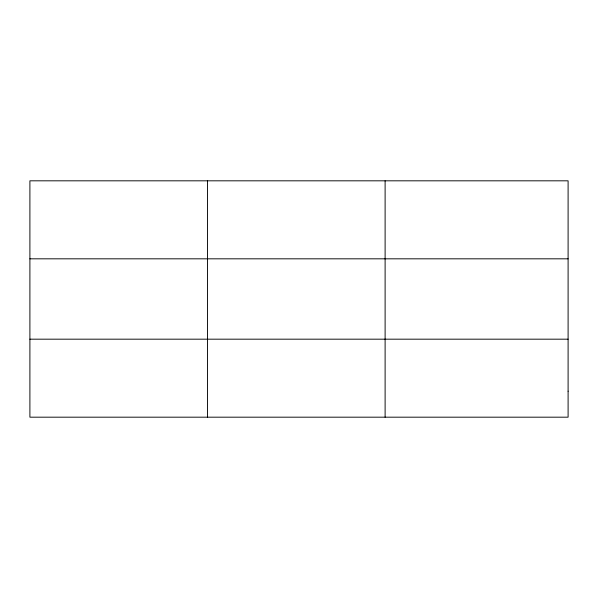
<?xml version="1.0" encoding="UTF-8"?>
<svg xmlns="http://www.w3.org/2000/svg" width="598" height="598" viewBox="0 0 598 598"><rect width="100%" height="100%" fill="white"/><g stroke="black" fill="none" stroke-linecap="round" stroke-linejoin="round"><path stroke-width="0.9" d="M207.506 180.82L207.506 417.18M385.112 180.82L385.112 417.18M29.9 258.822L568.1 258.822M29.9 339.178L568.1 339.178M568.1 391.182L568.1 417.18L29.9 417.18L29.9 180.82L568.1 180.82L568.1 391.182"/></g></svg>
